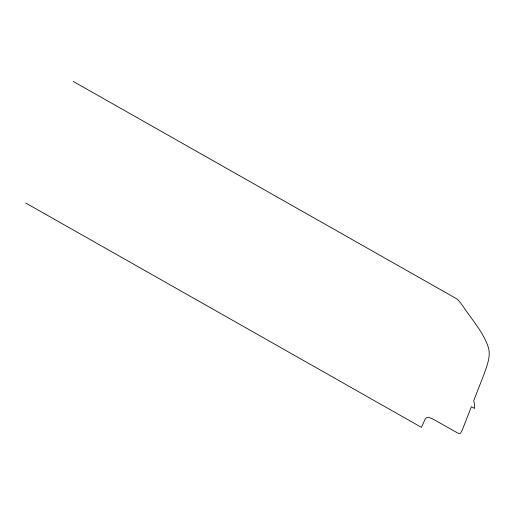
<?xml version="1.0" encoding="UTF-8"?>
<svg xmlns="http://www.w3.org/2000/svg" width="515" height="515" viewBox="0 0 515 515"><rect width="100%" height="100%" fill="white"/><g stroke="black" fill="none" stroke-linecap="round" stroke-linejoin="round"><path stroke-width="0.77" d="M73.175 81.389L454.056 297.316C458.324 299.106 460.771 303.097 463.32 306.708C472.197 320.066 483.579 332.445 488.542 347.966C490.814 356.811 486.965 365.573 484.197 373.819L473.761 400.58L474.695 405.517L474.508 408.427L471.392 406.663L462.206 430.199L460.404 433.36L459.161 433.566L457.307 432.812L433.778 419.513L428.86 417.343L426.916 417.465L425.351 418.798L421.47 427.373L25.75 203.026"/></g></svg>
